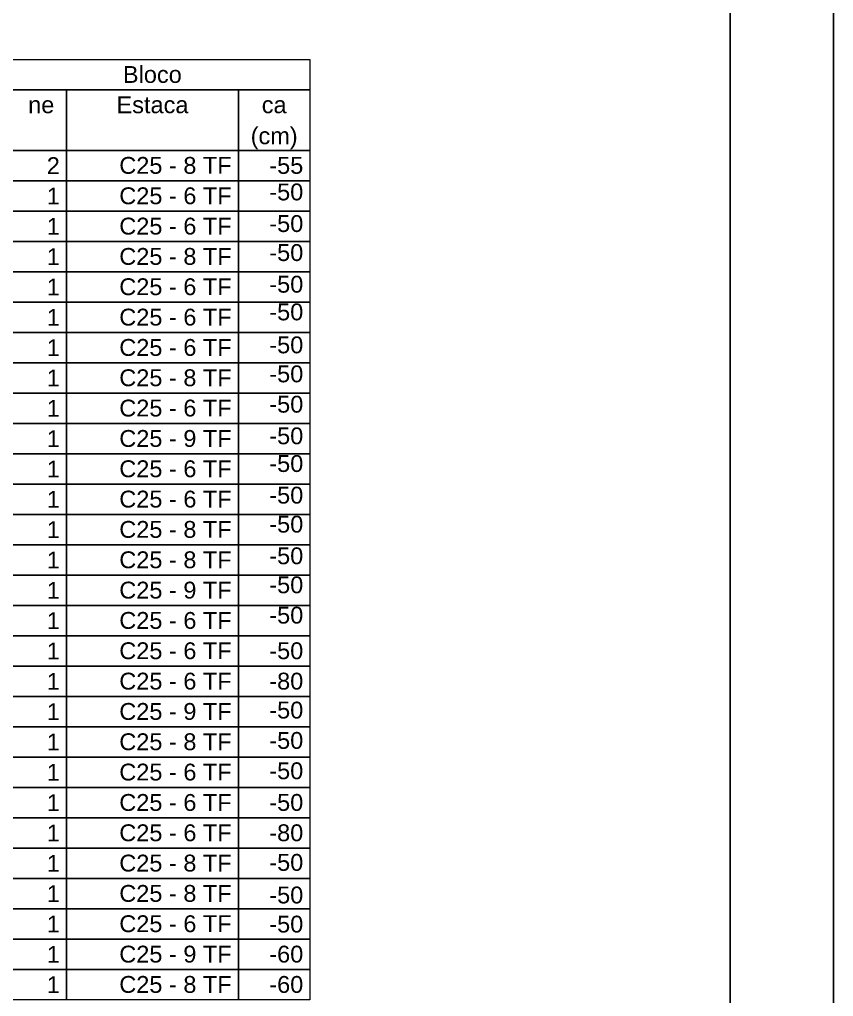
# Model space of a CAD drawing. Header units: millimetres. Extents: x -34 to 951, y -76 to 463.
# Drawn here: x 39.78 to 50.02, y -10 to 2.28 of the extents above; entities that cross this region are included whole.
import ezdxf

# ---------------------------------------------------------------- set-up
doc = ezdxf.new("R2010")
doc.units = ezdxf.units.MM
doc.header["$MEASUREMENT"] = 0
doc.linetypes.add('NULL', pattern=[0])
doc.layers.add('LC-Tabelas', color=1, linetype='Continuous', lineweight=20)
doc.layers.add('LC-Textos das tabelas', color=5, linetype='Continuous', lineweight=5)
doc.styles.add('Arial', font='arial.ttf')

msp = doc.modelspace()

# ---------------------------------------------------------------- linework, layer by layer
at = {"color": 7}
for p, q in [((50.0157, 42.5775), (50.0157, -76.3225)), ((48.7157, 40.2775), (48.7157, -74.0225))]:
    msp.add_line(p, q, dxfattribs=at)
at = {"layer": 'LC-Tabelas'}
for points in [[(39.6528, 1.3935), (39.6528, 1.7747), (43.4334, 1.7747), (43.4334, 1.3935), (39.6528, 1.3935)], [(39.6528, 0.631), (39.6528, 1.3935), (40.3729, 1.3935), (40.3729, 0.631), (39.6528, 0.631)], [(40.3729, 0.631), (40.3729, 1.3935), (42.5332, 1.3935), (42.5332, 0.631), (40.3729, 0.631)], [(42.5332, 0.631), (42.5332, 1.3935), (43.4334, 1.3935), (43.4334, 0.631), (42.5332, 0.631)], [(39.6528, 0.2497), (39.6528, 0.631), (40.3729, 0.631), (40.3729, 0.2497), (39.6528, 0.2497)], [(40.3729, 0.2497), (40.3729, 0.631), (42.5332, 0.631), (42.5332, 0.2497), (40.3729, 0.2497)], [(42.5332, 0.2497), (42.5332, 0.631), (43.4334, 0.631), (43.4334, 0.2497), (42.5332, 0.2497)], [(39.6528, -0.1315), (39.6528, 0.2497), (40.3729, 0.2497), (40.3729, -0.1315), (39.6528, -0.1315)], [(40.3729, -0.1315), (40.3729, 0.2497), (42.5332, 0.2497), (42.5332, -0.1315), (40.3729, -0.1315)], [(42.5332, -0.1315), (42.5332, 0.2497), (43.4334, 0.2497), (43.4334, -0.1315), (42.5332, -0.1315)], [(39.6528, -0.5127), (39.6528, -0.1315), (40.3729, -0.1315), (40.3729, -0.5127), (39.6528, -0.5127)], [(40.3729, -0.5127), (40.3729, -0.1315), (42.5332, -0.1315), (42.5332, -0.5127), (40.3729, -0.5127)], [(42.5332, -0.5127), (42.5332, -0.1315), (43.4334, -0.1315), (43.4334, -0.5127), (42.5332, -0.5127)], [(39.6528, -0.894), (39.6528, -0.5127), (40.3729, -0.5127), (40.3729, -0.894), (39.6528, -0.894)], [(40.3729, -0.894), (40.3729, -0.5127), (42.5332, -0.5127), (42.5332, -0.894), (40.3729, -0.894)], [(42.5332, -0.894), (42.5332, -0.5127), (43.4334, -0.5127), (43.4334, -0.894), (42.5332, -0.894)], [(39.6528, -1.2752), (39.6528, -0.894), (40.3729, -0.894), (40.3729, -1.2752), (39.6528, -1.2752)], [(40.3729, -1.2752), (40.3729, -0.894), (42.5332, -0.894), (42.5332, -1.2752), (40.3729, -1.2752)], [(42.5332, -1.2752), (42.5332, -0.894), (43.4334, -0.894), (43.4334, -1.2752), (42.5332, -1.2752)], [(39.6528, -1.6565), (39.6528, -1.2752), (40.3729, -1.2752), (40.3729, -1.6565), (39.6528, -1.6565)], [(40.3729, -1.6565), (40.3729, -1.2752), (42.5332, -1.2752), (42.5332, -1.6565), (40.3729, -1.6565)], [(42.5332, -1.6565), (42.5332, -1.2752), (43.4334, -1.2752), (43.4334, -1.6565), (42.5332, -1.6565)], [(39.6528, -2.0377), (39.6528, -1.6565), (40.3729, -1.6565), (40.3729, -2.0377), (39.6528, -2.0377)], [(40.3729, -2.0377), (40.3729, -1.6565), (42.5332, -1.6565), (42.5332, -2.0377), (40.3729, -2.0377)], [(42.5332, -2.0377), (42.5332, -1.6565), (43.4334, -1.6565), (43.4334, -2.0377), (42.5332, -2.0377)], [(39.6528, -2.4189), (39.6528, -2.0377), (40.3729, -2.0377), (40.3729, -2.4189), (39.6528, -2.4189)], [(40.3729, -2.4189), (40.3729, -2.0377), (42.5332, -2.0377), (42.5332, -2.4189), (40.3729, -2.4189)], [(42.5332, -2.4189), (42.5332, -2.0377), (43.4334, -2.0377), (43.4334, -2.4189), (42.5332, -2.4189)], [(39.6528, -2.8002), (39.6528, -2.4189), (40.3729, -2.4189), (40.3729, -2.8002), (39.6528, -2.8002)], [(40.3729, -2.8002), (40.3729, -2.4189), (42.5332, -2.4189), (42.5332, -2.8002), (40.3729, -2.8002)], [(42.5332, -2.8002), (42.5332, -2.4189), (43.4334, -2.4189), (43.4334, -2.8002), (42.5332, -2.8002)], [(39.6528, -3.1814), (39.6528, -2.8002), (40.3729, -2.8002), (40.3729, -3.1814), (39.6528, -3.1814)], [(40.3729, -3.1814), (40.3729, -2.8002), (42.5332, -2.8002), (42.5332, -3.1814), (40.3729, -3.1814)], [(42.5332, -3.1814), (42.5332, -2.8002), (43.4334, -2.8002), (43.4334, -3.1814), (42.5332, -3.1814)], [(39.6528, -3.5627), (39.6528, -3.1814), (40.3729, -3.1814), (40.3729, -3.5627), (39.6528, -3.5627)], [(40.3729, -3.5627), (40.3729, -3.1814), (42.5332, -3.1814), (42.5332, -3.5627), (40.3729, -3.5627)], [(42.5332, -3.5627), (42.5332, -3.1814), (43.4334, -3.1814), (43.4334, -3.5627), (42.5332, -3.5627)], [(39.6528, -3.9439), (39.6528, -3.5627), (40.3729, -3.5627), (40.3729, -3.9439), (39.6528, -3.9439)], [(40.3729, -3.9439), (40.3729, -3.5627), (42.5332, -3.5627), (42.5332, -3.9439), (40.3729, -3.9439)], [(42.5332, -3.9439), (42.5332, -3.5627), (43.4334, -3.5627), (43.4334, -3.9439), (42.5332, -3.9439)], [(39.6528, -4.3251), (39.6528, -3.9439), (40.3729, -3.9439), (40.3729, -4.3251), (39.6528, -4.3251)], [(40.3729, -4.3251), (40.3729, -3.9439), (42.5332, -3.9439), (42.5332, -4.3251), (40.3729, -4.3251)], [(42.5332, -4.3251), (42.5332, -3.9439), (43.4334, -3.9439), (43.4334, -4.3251), (42.5332, -4.3251)], [(39.6528, -4.7064), (39.6528, -4.3251), (40.3729, -4.3251), (40.3729, -4.7064), (39.6528, -4.7064)], [(40.3729, -4.7064), (40.3729, -4.3251), (42.5332, -4.3251), (42.5332, -4.7064), (40.3729, -4.7064)], [(42.5332, -4.7064), (42.5332, -4.3251), (43.4334, -4.3251), (43.4334, -4.7064), (42.5332, -4.7064)], [(39.6528, -5.0876), (39.6528, -4.7064), (40.3729, -4.7064), (40.3729, -5.0876), (39.6528, -5.0876)], [(40.3729, -5.0876), (40.3729, -4.7064), (42.5332, -4.7064), (42.5332, -5.0876), (40.3729, -5.0876)], [(42.5332, -5.0876), (42.5332, -4.7064), (43.4334, -4.7064), (43.4334, -5.0876), (42.5332, -5.0876)], [(39.6528, -5.4689), (39.6528, -5.0876), (40.3729, -5.0876), (40.3729, -5.4689), (39.6528, -5.4689)], [(40.3729, -5.4689), (40.3729, -5.0876), (42.5332, -5.0876), (42.5332, -5.4689), (40.3729, -5.4689)], [(42.5332, -5.4689), (42.5332, -5.0876), (43.4334, -5.0876), (43.4334, -5.4689), (42.5332, -5.4689)], [(39.6528, -5.8501), (39.6528, -5.4689), (40.3729, -5.4689), (40.3729, -5.8501), (39.6528, -5.8501)], [(40.3729, -5.8501), (40.3729, -5.4689), (42.5332, -5.4689), (42.5332, -5.8501), (40.3729, -5.8501)], [(42.5332, -5.8501), (42.5332, -5.4689), (43.4334, -5.4689), (43.4334, -5.8501), (42.5332, -5.8501)], [(39.6528, -6.2313), (39.6528, -5.8501), (40.3729, -5.8501), (40.3729, -6.2313), (39.6528, -6.2313)], [(40.3729, -6.2313), (40.3729, -5.8501), (42.5332, -5.8501), (42.5332, -6.2313), (40.3729, -6.2313)], [(42.5332, -6.2313), (42.5332, -5.8501), (43.4334, -5.8501), (43.4334, -6.2313), (42.5332, -6.2313)], [(39.6528, -6.6126), (39.6528, -6.2313), (40.3729, -6.2313), (40.3729, -6.6126), (39.6528, -6.6126)], [(40.3729, -6.6126), (40.3729, -6.2313), (42.5332, -6.2313), (42.5332, -6.6126), (40.3729, -6.6126)], [(42.5332, -6.6126), (42.5332, -6.2313), (43.4334, -6.2313), (43.4334, -6.6126), (42.5332, -6.6126)], [(39.6528, -6.9938), (39.6528, -6.6126), (40.3729, -6.6126), (40.3729, -6.9938), (39.6528, -6.9938)], [(40.3729, -6.9938), (40.3729, -6.6126), (42.5332, -6.6126), (42.5332, -6.9938), (40.3729, -6.9938)], [(42.5332, -6.9938), (42.5332, -6.6126), (43.4334, -6.6126), (43.4334, -6.9938), (42.5332, -6.9938)], [(39.6528, -7.3751), (39.6528, -6.9938), (40.3729, -6.9938), (40.3729, -7.3751), (39.6528, -7.3751)], [(40.3729, -7.3751), (40.3729, -6.9938), (42.5332, -6.9938), (42.5332, -7.3751), (40.3729, -7.3751)], [(42.5332, -7.3751), (42.5332, -6.9938), (43.4334, -6.9938), (43.4334, -7.3751), (42.5332, -7.3751)], [(39.6528, -7.7563), (39.6528, -7.3751), (40.3729, -7.3751), (40.3729, -7.7563), (39.6528, -7.7563)], [(40.3729, -7.7563), (40.3729, -7.3751), (42.5332, -7.3751), (42.5332, -7.7563), (40.3729, -7.7563)], [(42.5332, -7.7563), (42.5332, -7.3751), (43.4334, -7.3751), (43.4334, -7.7563), (42.5332, -7.7563)], [(39.6528, -8.1375), (39.6528, -7.7563), (40.3729, -7.7563), (40.3729, -8.1375), (39.6528, -8.1375)], [(40.3729, -8.1375), (40.3729, -7.7563), (42.5332, -7.7563), (42.5332, -8.1375), (40.3729, -8.1375)], [(42.5332, -8.1375), (42.5332, -7.7563), (43.4334, -7.7563), (43.4334, -8.1375), (42.5332, -8.1375)], [(39.6528, -8.5188), (39.6528, -8.1375), (40.3729, -8.1375), (40.3729, -8.5188), (39.6528, -8.5188)], [(40.3729, -8.5188), (40.3729, -8.1375), (42.5332, -8.1375), (42.5332, -8.5188), (40.3729, -8.5188)], [(42.5332, -8.5188), (42.5332, -8.1375), (43.4334, -8.1375), (43.4334, -8.5188), (42.5332, -8.5188)], [(39.6528, -8.9), (39.6528, -8.5188), (40.3729, -8.5188), (40.3729, -8.9), (39.6528, -8.9)], [(40.3729, -8.9), (40.3729, -8.5188), (42.5332, -8.5188), (42.5332, -8.9), (40.3729, -8.9)], [(42.5332, -8.9), (42.5332, -8.5188), (43.4334, -8.5188), (43.4334, -8.9), (42.5332, -8.9)], [(39.6528, -9.2813), (39.6528, -8.9), (40.3729, -8.9), (40.3729, -9.2813), (39.6528, -9.2813)], [(40.3729, -9.2813), (40.3729, -8.9), (42.5332, -8.9), (42.5332, -9.2813), (40.3729, -9.2813)], [(42.5332, -9.2813), (42.5332, -8.9), (43.4334, -8.9), (43.4334, -9.2813), (42.5332, -9.2813)], [(39.6528, -9.6625), (39.6528, -9.2813), (40.3729, -9.2813), (40.3729, -9.6625), (39.6528, -9.6625)], [(40.3729, -9.6625), (40.3729, -9.2813), (42.5332, -9.2813), (42.5332, -9.6625), (40.3729, -9.6625)], [(42.5332, -9.6625), (42.5332, -9.2813), (43.4334, -9.2813), (43.4334, -9.6625), (42.5332, -9.6625)], [(39.6528, -10.0437), (39.6528, -9.6625), (40.3729, -9.6625), (40.3729, -10.0437), (39.6528, -10.0437)], [(40.3729, -10.0437), (40.3729, -9.6625), (42.5332, -9.6625), (42.5332, -10.0437), (40.3729, -10.0437)], [(42.5332, -10.0437), (42.5332, -9.6625), (43.4334, -9.6625), (43.4334, -10.0437), (42.5332, -10.0437)]]:
    msp.add_lwpolyline(points, close=True, dxfattribs=at)

# ---------------------------------------------------------------- texts
at = {"layer": 'LC-Textos das tabelas', "linetype": 'NULL', "ltscale": 0.2, "char_height": 0.2118, "line_spacing_factor": 0.798, "style": 'Arial'}
for s, insert, width, attachment_point in [('Bloco', (41.4509, 1.4779), 1.48034, 8), (' ne ', (40.0129, 1.0969), 0.986678, 8), ('Estaca', (41.4529, 1.0969), 1.80934, 8), ('ca', (42.9829, 1.0969), 0.625068, 8), ('(cm)', (42.9829, 0.646), 1.18298, 8), (' 2 ', (40.2879, 0.3349), 0.657678, 9), (' C25 - 8 TF ', (42.4489, 0.3349), 3.156337, 9), (' -55 ', (43.3489, 0.3349), 1.183626, 9), (' 1 ', (40.2879, -0.0471), 0.657678, 9), (' C25 - 6 TF ', (42.4489, -0.0471), 3.156337, 9), (' -50 ', (43.3489, 0.0012), 1.183626, 9), (' 1 ', (40.2879, -0.4281), 0.657678, 9), (' C25 - 6 TF ', (42.4489, -0.4281), 3.156337, 9), (' -50 ', (43.3489, -0.3964), 1.183626, 9), (' 1 ', (40.2879, -0.8091), 0.657678, 9), (' C25 - 8 TF ', (42.4489, -0.8091), 3.156337, 9), (' -50 ', (43.3489, -0.761), 1.183626, 9), (' 1 ', (40.2879, -1.1901), 0.657678, 9), (' C25 - 6 TF ', (42.4489, -1.1901), 3.156337, 9), (' -50 ', (43.3489, -1.1586), 1.183626, 9), (' -50 ', (43.3489, -1.5066), 1.183626, 9), (' 1 ', (40.2879, -1.5721), 0.657678, 9), (' C25 - 6 TF ', (42.4489, -1.5721), 3.156337, 9), (' -50 ', (43.3489, -1.9209), 1.183626, 9), (' 1 ', (40.2879, -1.9531), 0.657678, 9), (' C25 - 6 TF ', (42.4489, -1.9531), 3.156337, 9), (' -50 ', (43.3489, -2.2854), 1.183626, 9), (' 1 ', (40.2879, -2.3341), 0.657678, 9), (' C25 - 8 TF ', (42.4489, -2.3341), 3.156337, 9), (' -50 ', (43.3489, -2.6665), 1.183626, 9), (' 1 ', (40.2879, -2.7151), 0.657678, 9), (' C25 - 6 TF ', (42.4489, -2.7151), 3.156337, 9), (' 1 ', (40.2879, -3.0971), 0.657678, 9), (' C25 - 9 TF ', (42.4489, -3.0971), 3.156337, 9), (' -50 ', (43.3489, -3.0642), 1.183626, 9), (' 1 ', (40.2879, -3.4781), 0.657678, 9), (' C25 - 6 TF ', (42.4489, -3.4781), 3.156337, 9), (' -50 ', (43.3489, -3.4122), 1.183626, 9), (' 1 ', (40.2879, -3.8591), 0.657678, 9), (' C25 - 6 TF ', (42.4489, -3.8591), 3.156337, 9), (' -50 ', (43.3489, -3.8098), 1.183626, 9), (' 1 ', (40.2879, -4.2401), 0.657678, 9), (' C25 - 8 TF ', (42.4489, -4.2401), 3.156337, 9), (' -50 ', (43.3489, -4.1744), 1.183626, 9), (' 1 ', (40.2879, -4.6221), 0.657678, 9), (' C25 - 8 TF ', (42.4489, -4.6221), 3.156337, 9), (' -50 ', (43.3489, -4.572), 1.183626, 9), (' C25 - 9 TF ', (42.4489, -5.0031), 3.156337, 9), (' -50 ', (43.3489, -4.9366), 1.183626, 9), (' 1 ', (40.2879, -5.0031), 0.657678, 9), (' -50 ', (43.3489, -5.3177), 1.183626, 9), (' 1 ', (40.2879, -5.3841), 0.657678, 9), (' C25 - 6 TF ', (42.4489, -5.3841), 3.156337, 9), (' 1 ', (40.2879, -5.7651), 0.657678, 9), (' C25 - 6 TF ', (42.4489, -5.7651), 3.156337, 9), (' -50 ', (43.3489, -5.7651), 1.183626, 9), (' 1 ', (40.2879, -6.1471), 0.657678, 9), (' C25 - 6 TF ', (42.4489, -6.1471), 3.156337, 9), (' -80 ', (43.3489, -6.1471), 1.183626, 9), (' 1 ', (40.2879, -6.5281), 0.657678, 9), (' C25 - 9 TF ', (42.4489, -6.5281), 3.156337, 9), (' -50 ', (43.3489, -6.5111), 1.183626, 9), (' 1 ', (40.2879, -6.9091), 0.657678, 9), (' C25 - 8 TF ', (42.4489, -6.9091), 3.156337, 9), (' -50 ', (43.3489, -6.8924), 1.183626, 9), (' 1 ', (40.2879, -7.2901), 0.657678, 9), (' C25 - 6 TF ', (42.4489, -7.2901), 3.156337, 9), (' -50 ', (43.3489, -7.2738), 1.183626, 9), (' 1 ', (40.2879, -7.6721), 0.657678, 9), (' C25 - 6 TF ', (42.4489, -7.6721), 3.156337, 9), (' -50 ', (43.3489, -7.6716), 1.183626, 9), (' 1 ', (40.2879, -8.0531), 0.657678, 9), (' C25 - 6 TF ', (42.4489, -8.0531), 3.156337, 9), (' -80 ', (43.3489, -8.0531), 1.183626, 9), (' 1 ', (40.2879, -8.4341), 0.657678, 9), (' C25 - 8 TF ', (42.4489, -8.4341), 3.156337, 9), (' -50 ', (43.3489, -8.4252), 1.183626, 9), (' 1 ', (40.2879, -8.8151), 0.657678, 9), (' C25 - 8 TF ', (42.4489, -8.8151), 3.156337, 9), (' -50 ', (43.3489, -8.8352), 1.183626, 9), (' 1 ', (40.2879, -9.1961), 0.657678, 9), (' C25 - 6 TF ', (42.4489, -9.1961), 3.156337, 9), (' -50 ', (43.3489, -9.2009), 1.183626, 9), (' 1 ', (40.2879, -9.5781), 0.657678, 9), (' C25 - 9 TF ', (42.4489, -9.5781), 3.156337, 9), (' -60 ', (43.3489, -9.5781), 1.183626, 9), (' 1 ', (40.2879, -9.9591), 0.657678, 9), (' C25 - 8 TF ', (42.4489, -9.9591), 3.156337, 9), (' -60 ', (43.3489, -9.9591), 1.183626, 9)]:
    msp.add_mtext(s, dxfattribs=dict(at, insert=insert, width=width, attachment_point=attachment_point))

doc.saveas('drawing.dxf')
